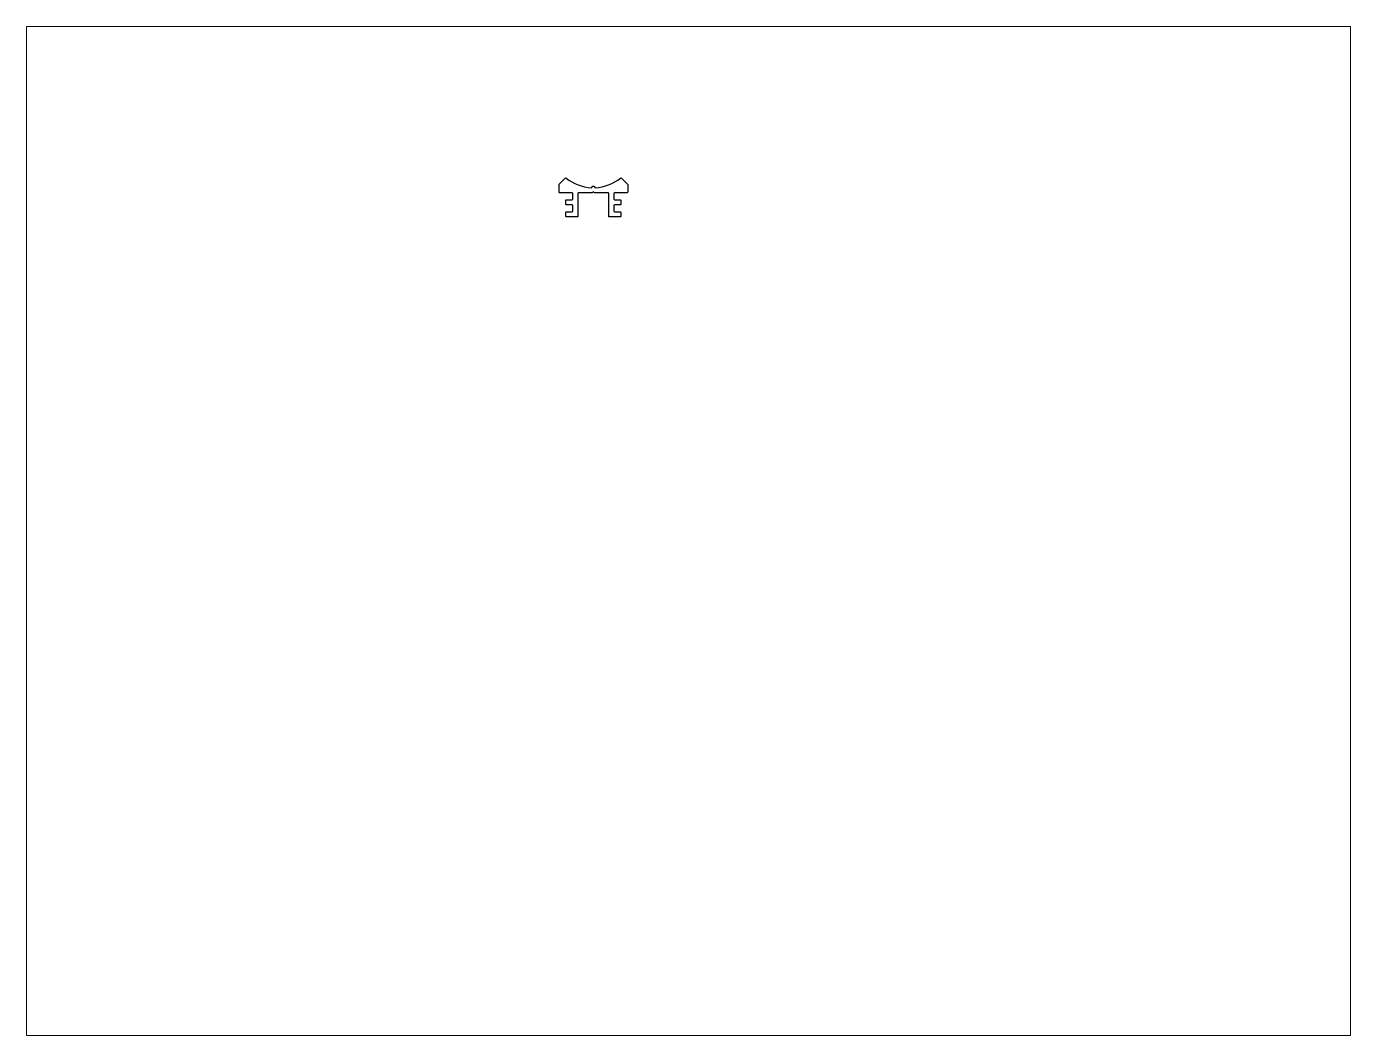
# Paper-space layout 'Layout1' of a CAD drawing. Extents: x 27 to 240, y 20 to 183.
# The model-space entities are those that its viewports show. They can reach past a viewport. Long polylines and large blocks are cut down to what shows.
import ezdxf

# ---------------------------------------------------------------- set-up
doc = ezdxf.new("R2010")
doc.units = 0
doc.header["$LTSCALE"] = 15
doc.layers.get('0').update_dxf_attribs({"linetype": 'CONTINUOUS'})

msp = doc.modelspace()

# ---------------------------------------------------------------- linework, layer by layer
at = {"ltscale": 0.05}
msp.add_lwpolyline([(162.65, 228.95), (162.49, 228.79), (158.49, 228.79, 0.414214), (158.29, 228.59), (158.29, 221.99, -0.414214), (158.09, 221.79), (154.99, 221.79, -0.414214), (154.79, 221.99), (154.79, 223.09, -0.414214), (154.99, 223.29), (156.59, 223.29, 0.414214), (156.79, 223.49), (156.79, 225.09, 0.414214), (156.59, 225.29), (154.99, 225.29, -0.414214), (154.79, 225.49), (154.79, 226.59, -0.414214), (154.99, 226.79), (156.59, 226.79, 0.414214), (156.79, 226.99), (156.79, 228.59, 0.414214), (156.59, 228.79), (152.99, 228.79, -0.414214), (152.79, 228.99), (152.79, 231.2, -0.198912), (152.85, 231.35), (154.6, 233.1, -0.385383), (154.87, 233.11, 0.161985), (162.24, 230.3), (162.58, 230.63, -0.414214), (163, 230.63), (163.33, 230.3, 0.161985), (170.71, 233.11, -0.385383), (170.97, 233.1), (172.73, 231.35, -0.198912), (172.79, 231.2), (172.79, 228.99, -0.414214), (172.59, 228.79), (168.99, 228.79, 0.414214), (168.79, 228.59), (168.79, 226.99, 0.414214), (168.99, 226.79), (170.59, 226.79, -0.414214), (170.79, 226.59), (170.79, 225.49, -0.414214), (170.59, 225.29), (168.99, 225.29, 0.414214), (168.79, 225.09), (168.79, 223.49, 0.414214), (168.99, 223.29), (170.59, 223.29, -0.414214), (170.79, 223.09), (170.79, 221.99, -0.414214), (170.59, 221.79), (167.49, 221.79, -0.414214), (167.29, 221.99), (167.29, 228.59, 0.414214), (167.09, 228.79), (163.09, 228.79), (162.93, 228.95, 0.414214)], format="xyb", close=True, dxfattribs=at)

psp = doc.layouts.get("Layout1")

# ---------------------------------------------------------------- viewports
at = {"layer": '0', "color": 0, "linetype": 'BYBLOCK', "ltscale": 0.05}
psp.add_viewport(center=(133.35, 101.6), size=(213.36, 162.56), view_center_point=(190.51, 130.3), view_height=293.8955, dxfattribs=at)

doc.saveas('drawing.dxf')
